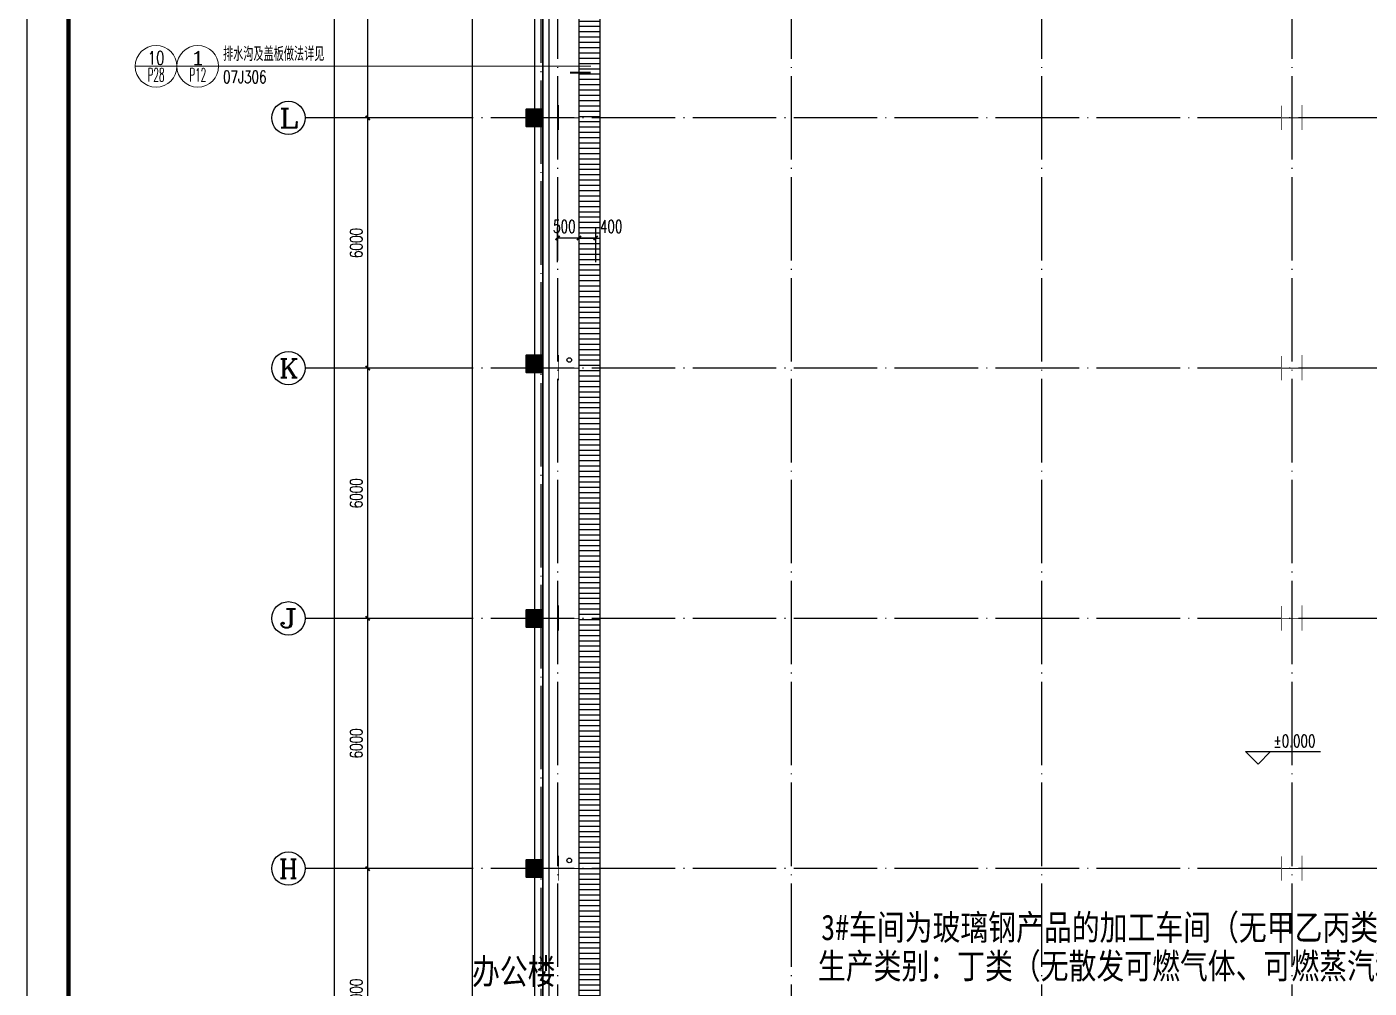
# Model space of a CAD drawing. Extents: x 683431 to 951238, y -788560 to -543702.
# Drawn here: x 683531 to 715704, y -659326 to -636275 of the extents above; entities that cross this region are included whole.
import ezdxf
from ezdxf.enums import TextEntityAlignment as Align

# ---------------------------------------------------------------- set-up
doc = ezdxf.new("R2010")
doc.units = 0
doc.header["$LTSCALE"] = 1000
doc.header["$MEASUREMENT"] = 0
doc.linetypes.add('DOTE', pattern=[2.42, 2, -0.2, 0.02, -0.2])
for name, color, linetype in [('AXIS', 3, 'Continuous'), ('AXIS_TEXT', 7, 'Continuous'), ('COLUMN', 9, 'Continuous'), ('DIM_ELEV', 3, 'Continuous'), ('DIM_SYMB', 3, 'Continuous'), ('DOTE', 1, 'Continuous'), ('GROUND', 2, 'Continuous'), ('PUB_DIM', 3, 'Continuous'), ('PUB_HATCH', 23, 'Continuous'), ('PUB_TEXT', 3, 'Continuous'), ('PUB_TITLE', 4, 'Continuous'), ('RAIL', 163, 'Continuous'), ('WALL', 7, 'Continuous')]:
    doc.layers.add(name, color=color, linetype=linetype)
doc.layers.add('DIM_IDEN', color=3, linetype='Continuous', lineweight=13)
doc.layers.add('柱', color=2, linetype='Continuous', lineweight=35)
doc.styles.add('_TCH_AXIS', font='COMPLEX', dxfattribs={"bigfont": 'GBCBIG'})
doc.styles.add('_TCH_DIM', font='SIMPLEX', dxfattribs={"bigfont": 'GBCBIG'})
doc.styles.add('_TCH_DIM_T3', font='SIMPLEX', dxfattribs={"width": 0.705882, "bigfont": 'GBCBIG'})
doc.styles.add('_TCH_LABEL', font='COMPLEX', dxfattribs={"bigfont": 'GBCBIG'})
doc.styles.add('COMPLEX', font='COMPLEX')
doc.styles.add('宋体(0.8)', font='', dxfattribs={"width": 0.8})
doc.styles.get('宋体(0.8)').set_extended_font_data('SimSun')
doc.dimstyles.new('_TCH_ARCH&&100', dxfattribs={"dimtxt": 297.5, "dimasz": 100, "dimexe": 250, "dimexo": 300, "dimgap": 126.25, "dimtad": 1, "dimdec": 0, "dimzin": 0, "dimdsep": 46, "dimtxsty": '_TCH_DIM_T3', "dimblk": 'ARCHTICK', "dimcen": 0.09, "dimazin": 2, "dimtfac": 1, "dimtdec": 0, "dimtix": 1, "dimtmove": 2, "dimatfit": 3, "dimfxl": 0, "dimtolj": 1, "dimtzin": 0, "dimarcsym": 0})

# ---------------------------------------------------------------- blocks, each defined once
blk = doc.blocks.new('_ArchTick')
at = {"color": 0, "linetype": 'ByBlock', "const_width": 0.4}
blk.add_lwpolyline([(-0.5, -0.5), (0.5, 0.5)], dxfattribs=at)
blk = doc.blocks.new('*D33')
at = {"layer": 'Defpoints', "color": 0}
for p in [(696766, -641337), (696251, -642219), (696766, -642219)]:
    blk.add_point(p, dxfattribs=at)
at = {"layer": 'PUB_DIM', "color": 0, "lineweight": -2}
for p, q in [((696251, -641919), (696251, -641087)), ((696766, -641919), (696766, -641087)), ((696251, -641337), (696766, -641337))]:
    blk.add_line(p, q, dxfattribs=at)
at = {"layer": 'PUB_DIM', "color": 0, "lineweight": -2, "xscale": 100, "yscale": 100, "zscale": 100, "rotation": 180}
blk.add_blockref('_ArchTick', (696251, -641337), dxfattribs=at)
at = {"layer": 'PUB_DIM', "color": 0, "lineweight": -2, "xscale": 100, "yscale": 100, "zscale": 100}
blk.add_blockref('_ArchTick', (696766, -641337), dxfattribs=at)
at = {"layer": 'PUB_DIM', "color": 0, "insert": (696414, -641062), "char_height": 297.5, "attachment_point": 5, "style": '_TCH_DIM_T3'}
blk.add_mtext('\\A1;500', dxfattribs=at)
blk = doc.blocks.new('*D34')
at = {"layer": 'Defpoints', "color": 0}
for p in [(697166, -641337), (696766, -642219), (697166, -642219)]:
    blk.add_point(p, dxfattribs=at)
at = {"layer": 'PUB_DIM', "color": 0, "lineweight": -2}
for p, q in [((696766, -641919), (696766, -641087)), ((697166, -641919), (697166, -641087)), ((696766, -641337), (697166, -641337))]:
    blk.add_line(p, q, dxfattribs=at)
at = {"layer": 'PUB_DIM', "color": 0, "lineweight": -2, "xscale": 100, "yscale": 100, "zscale": 100, "rotation": 180}
blk.add_blockref('_ArchTick', (696766, -641337), dxfattribs=at)
at = {"layer": 'PUB_DIM', "color": 0, "lineweight": -2, "xscale": 100, "yscale": 100, "zscale": 100}
blk.add_blockref('_ArchTick', (697166, -641337), dxfattribs=at)
at = {"layer": 'PUB_DIM', "color": 0, "insert": (697536, -641062), "char_height": 297.5, "attachment_point": 5, "style": '_TCH_DIM_T3'}
blk.add_mtext('\\A1;400', dxfattribs=at)
blk = doc.blocks.new('*D487')
at = {"layer": 'AXIS', "color": 0, "lineweight": -2}
for p, q in [((693901, -656458), (691451, -656458)), ((691701, -662458), (691701, -656458)), ((693901, -662458), (691451, -662458))]:
    blk.add_line(p, q, dxfattribs=at)
at = {"layer": 'Defpoints', "color": 0}
for p in [(691701, -656458), (694201, -656458), (694201, -662458)]:
    blk.add_point(p, dxfattribs=at)
at = {"layer": 'AXIS', "color": 0, "lineweight": -2, "xscale": 100, "yscale": 100, "zscale": 100}
for p, rotation in [((691701, -656458), 90), ((691701, -662458), 270)]:
    blk.add_blockref('_ArchTick', p, dxfattribs=dict(at, rotation=rotation))
at = {"layer": 'AXIS', "color": 0, "insert": (691426, -659458), "char_height": 297.5, "attachment_point": 5, "rotation": 90, "style": '_TCH_DIM_T3'}
blk.add_mtext('\\A1;6000', dxfattribs=at)
blk = doc.blocks.new('*D488')
at = {"layer": 'AXIS', "color": 0, "lineweight": -2}
for p, q in [((693901, -650458), (691451, -650458)), ((691701, -656458), (691701, -650458)), ((693901, -656458), (691451, -656458))]:
    blk.add_line(p, q, dxfattribs=at)
at = {"layer": 'Defpoints', "color": 0}
for p in [(691701, -650458), (694201, -650458), (694201, -656458)]:
    blk.add_point(p, dxfattribs=at)
at = {"layer": 'AXIS', "color": 0, "lineweight": -2, "xscale": 100, "yscale": 100, "zscale": 100}
for p, rotation in [((691701, -650458), 90), ((691701, -656458), 270)]:
    blk.add_blockref('_ArchTick', p, dxfattribs=dict(at, rotation=rotation))
at = {"layer": 'AXIS', "color": 0, "insert": (691426, -653458), "char_height": 297.5, "attachment_point": 5, "rotation": 90, "style": '_TCH_DIM_T3'}
blk.add_mtext('\\A1;6000', dxfattribs=at)
blk = doc.blocks.new('*D489')
at = {"layer": 'AXIS', "color": 0, "lineweight": -2}
for p, q in [((693901, -644458), (691451, -644458)), ((691701, -650458), (691701, -644458)), ((693901, -650458), (691451, -650458))]:
    blk.add_line(p, q, dxfattribs=at)
at = {"layer": 'Defpoints', "color": 0}
for p in [(691701, -644458), (694201, -644458), (694201, -650458)]:
    blk.add_point(p, dxfattribs=at)
at = {"layer": 'AXIS', "color": 0, "lineweight": -2, "xscale": 100, "yscale": 100, "zscale": 100}
for p, rotation in [((691701, -644458), 90), ((691701, -650458), 270)]:
    blk.add_blockref('_ArchTick', p, dxfattribs=dict(at, rotation=rotation))
at = {"layer": 'AXIS', "color": 0, "insert": (691426, -647458), "char_height": 297.5, "attachment_point": 5, "rotation": 90, "style": '_TCH_DIM_T3'}
blk.add_mtext('\\A1;6000', dxfattribs=at)
blk = doc.blocks.new('*D490')
at = {"layer": 'AXIS', "color": 0, "lineweight": -2}
for p, q in [((693901, -638458), (691451, -638458)), ((691701, -644458), (691701, -638458)), ((693901, -644458), (691451, -644458))]:
    blk.add_line(p, q, dxfattribs=at)
at = {"layer": 'Defpoints', "color": 0}
for p in [(691701, -638458), (694201, -638458), (694201, -644458)]:
    blk.add_point(p, dxfattribs=at)
at = {"layer": 'AXIS', "color": 0, "lineweight": -2, "xscale": 100, "yscale": 100, "zscale": 100}
for p, rotation in [((691701, -638458), 90), ((691701, -644458), 270)]:
    blk.add_blockref('_ArchTick', p, dxfattribs=dict(at, rotation=rotation))
at = {"layer": 'AXIS', "color": 0, "insert": (691426, -641458), "char_height": 297.5, "attachment_point": 5, "rotation": 90, "style": '_TCH_DIM_T3'}
blk.add_mtext('\\A1;6000', dxfattribs=at)
blk = doc.blocks.new('*D491')
at = {"layer": 'AXIS', "color": 0, "lineweight": -2}
for p, q in [((693901, -632458), (691451, -632458)), ((691701, -638458), (691701, -632458)), ((693901, -638458), (691451, -638458))]:
    blk.add_line(p, q, dxfattribs=at)
at = {"layer": 'Defpoints', "color": 0}
for p in [(691701, -632458), (694201, -632458), (694201, -638458)]:
    blk.add_point(p, dxfattribs=at)
at = {"layer": 'AXIS', "color": 0, "lineweight": -2, "xscale": 100, "yscale": 100, "zscale": 100}
for p, rotation in [((691701, -632458), 90), ((691701, -638458), 270)]:
    blk.add_blockref('_ArchTick', p, dxfattribs=dict(at, rotation=rotation))
at = {"layer": 'AXIS', "color": 0, "insert": (691426, -635458), "char_height": 297.5, "attachment_point": 5, "rotation": 90, "style": '_TCH_DIM_T3'}
blk.add_mtext('\\A1;6000', dxfattribs=at)
blk = doc.blocks.new('*D493')
at = {"layer": 'AXIS', "color": 0, "lineweight": -2}
for p, q in [((693901, -626458), (690651, -626458)), ((690901, -698458), (690901, -626458)), ((693901, -698458), (690651, -698458))]:
    blk.add_line(p, q, dxfattribs=at)
at = {"layer": 'Defpoints', "color": 0}
for p in [(690901, -626458), (694201, -626458), (694201, -698458)]:
    blk.add_point(p, dxfattribs=at)
at = {"layer": 'AXIS', "color": 0, "lineweight": -2, "xscale": 100, "yscale": 100, "zscale": 100}
for p, rotation in [((690901, -626458), 90), ((690901, -698458), 270)]:
    blk.add_blockref('_ArchTick', p, dxfattribs=dict(at, rotation=rotation))
at = {"layer": 'AXIS', "color": 0, "insert": (690626, -662458), "char_height": 297.5, "attachment_point": 5, "rotation": 90, "style": '_TCH_DIM_T3'}
blk.add_mtext('\\A1;72000', dxfattribs=at)
blk = doc.blocks.new('_AXISO')
blk.add_circle((0, 0), 0.5)
at = {"layer": 'AXIS_TEXT', "style": 'COMPLEX', "width": 1.041667}
blk.add_attdef('A', text='', height=0.56, dxfattribs=at).set_placement((-0.25, -0.28), (0.25, -0.28), align=Align.FIT)
blk = doc.blocks.new('_FZH')
blk.add_lwpolyline([(-0.5, -0.5), (0.5, -0.5), (0.5, 0.5), (-0.5, 0.5)], close=True)
at = {"layer": 'PUB_HATCH'}
blk.add_solid([(-0.5, -0.5), (0.5, -0.5), (-0.5, 0.5), (0.5, 0.5)], dxfattribs=at)

msp = doc.modelspace()

# ---------------------------------------------------------------- hatches: boundary and pattern name
h = msp.add_hatch()
h.set_pattern_fill('ANSI31', color=256, scale=80, angle=495, style=0)
h.set_pattern_definition([(180, (1458051.94, -596257.01), (-6e-14, -127), [])])
h.paths.add_polyline_path([(696766.4, -698458.2), (697266.4, -698458.2), (697266.4, -626458.2), (696766.4, -626458.2)])

# ---------------------------------------------------------------- linework, layer by layer
at = {"ltscale": 0.5}
msp.add_line((697266.4, -626458.2), (697266.4, -698458.2), dxfattribs=at)
msp.add_lwpolyline([(697266.4, -626458.2), (697266.4, -698458.2), (696766.4, -698458.2), (696766.4, -626458.2)])
at = {"ltscale": 10, "const_width": 20}
for points in [[(696278.8, -638732.3), (696278.8, -638147.5)], [(696278.8, -638732.3), (696278.8, -638147.5)], [(696278.8, -638732.3), (696278.8, -638147.5)], [(696278.8, -638734.9), (696278.8, -638150.1)], [(696278.8, -638750.6), (696278.8, -638165.8)], [(696278.8, -638750.9), (696278.8, -638166.1)], [(696766.4, -638750.6), (696766.4, -638165.8)], [(713607.2, -638750.6), (713607.2, -638165.8)], [(714094.8, -638732.3), (714094.8, -638147.5)], [(714094.8, -638732.3), (714094.8, -638147.5)], [(714094.8, -638732.3), (714094.8, -638147.5)], [(714094.8, -638734.9), (714094.8, -638150.1)], [(714094.8, -638750.6), (714094.8, -638165.8)], [(714094.8, -638750.9), (714094.8, -638166.1)], [(696766.4, -638458.2), (696278.8, -638458.2)], [(713607.2, -638458.2), (714094.8, -638458.2)], [(696278.8, -644732.3), (696278.8, -644147.5)], [(696278.8, -644732.3), (696278.8, -644147.5)], [(696278.8, -644732.3), (696278.8, -644147.5)], [(696278.8, -644734.9), (696278.8, -644150.1)], [(696278.8, -644750.6), (696278.8, -644165.8)], [(696278.8, -644750.9), (696278.8, -644166.1)], [(696766.4, -644750.6), (696766.4, -644165.8)], [(713607.2, -644750.6), (713607.2, -644165.8)], [(714094.8, -644732.3), (714094.8, -644147.5)], [(714094.8, -644732.3), (714094.8, -644147.5)], [(714094.8, -644732.3), (714094.8, -644147.5)], [(714094.8, -644734.9), (714094.8, -644150.1)], [(714094.8, -644750.6), (714094.8, -644165.8)], [(714094.8, -644750.9), (714094.8, -644166.1)], [(696766.4, -644458.2), (696278.8, -644458.2)], [(713607.2, -644458.2), (714094.8, -644458.2)], [(696278.8, -650732.3), (696278.8, -650147.5)], [(696278.8, -650732.3), (696278.8, -650147.5)], [(696278.8, -650732.3), (696278.8, -650147.5)], [(696278.8, -650734.9), (696278.8, -650150.1)], [(696278.8, -650750.6), (696278.8, -650165.8)], [(696278.8, -650750.9), (696278.8, -650166.1)], [(696766.4, -650750.6), (696766.4, -650165.8)], [(713607.2, -650750.6), (713607.2, -650165.8)], [(714094.8, -650732.3), (714094.8, -650147.5)], [(714094.8, -650732.3), (714094.8, -650147.5)], [(714094.8, -650732.3), (714094.8, -650147.5)], [(714094.8, -650734.9), (714094.8, -650150.1)], [(714094.8, -650750.6), (714094.8, -650165.8)], [(714094.8, -650750.9), (714094.8, -650166.1)], [(696766.4, -650458.2), (696278.8, -650458.2)], [(713607.2, -650458.2), (714094.8, -650458.2)], [(696278.8, -656732.3), (696278.8, -656147.5)], [(696278.8, -656732.3), (696278.8, -656147.5)], [(696278.8, -656732.3), (696278.8, -656147.5)], [(696278.8, -656734.9), (696278.8, -656150.1)], [(696278.8, -656750.6), (696278.8, -656165.8)], [(696278.8, -656750.9), (696278.8, -656166.1)], [(696766.4, -656750.6), (696766.4, -656165.8)], [(713607.2, -656750.6), (713607.2, -656165.8)], [(714094.8, -656732.3), (714094.8, -656147.5)], [(714094.8, -656732.3), (714094.8, -656147.5)], [(714094.8, -656732.3), (714094.8, -656147.5)], [(714094.8, -656734.9), (714094.8, -656150.1)], [(714094.8, -656750.6), (714094.8, -656165.8)], [(714094.8, -656750.9), (714094.8, -656166.1)], [(696766.4, -656458.2), (696278.8, -656458.2)], [(713607.2, -656458.2), (714094.8, -656458.2)]]:
    msp.add_lwpolyline(points, dxfattribs=at)
at = {"layer": 'AXIS'}
for p, q in [((694201, -638458.2), (690201, -638458.2)), ((694201, -644458.2), (690201, -644458.2)), ((694201, -650458.2), (690201, -650458.2)), ((694201, -656458.2), (690201, -656458.2))]:
    msp.add_line(p, q, dxfattribs=at)
at = {"layer": 'DIM_ELEV'}
for p, q in [((713040.3, -653952.1), (712740.3, -653652.1)), ((712740.3, -653652.1), (714540.3, -653652.1)), ((713040.3, -653952.1), (713340.3, -653652.1))]:
    msp.add_line(p, q, dxfattribs=at)
at = {"layer": 'DIM_IDEN'}
for p, q in [((687127.4, -637221.6), (686127.4, -637221.6)), ((688127.4, -637221.6), (687127.4, -637221.6)), ((691443.3, -637221.6), (688127.4, -637221.6)), ((697048, -637221.6), (691443.3, -637221.6))]:
    msp.add_line(p, q, dxfattribs=at)
at = {"layer": 'DIM_IDEN', "const_width": 50}
msp.add_lwpolyline([(697048, -637371.6), (696548, -637371.6)], dxfattribs=at)
at = {"layer": 'DIM_IDEN'}
for centre in [(686627.4, -637221.6), (687627.4, -637221.6)]:
    msp.add_circle(centre, 500, dxfattribs=at)
at = {"layer": 'DIM_SYMB'}
msp.add_lwpolyline([(694201, -623505.7), (694201, -661694.5), (694411, -661771), (693991, -661845), (694201, -661919.5), (694201, -700108.4)], dxfattribs=at)
at = {"layer": 'DOTE', "linetype": 'DOTE'}
for p, q in [((696251, -625358.2), (696251, -703558.2)), ((701851, -625358.2), (701851, -703558.2)), ((707851, -625358.2), (707851, -703558.2)), ((713851, -625358.2), (713851, -703558.2)), ((695851, -625458.2), (695851, -699458.2)), ((732951, -638458.2), (694201, -638458.2)), ((732951, -644458.2), (694201, -644458.2)), ((732951, -650458.2), (694201, -650458.2)), ((732951, -656458.2), (694201, -656458.2))]:
    msp.add_line(p, q, dxfattribs=at)
at = {"layer": 'GROUND', "color": 0}
msp.add_lwpolyline([(695901, -698658.2), (695901, -626258.2)], dxfattribs=at)
at = {"layer": 'PUB_TITLE'}
msp.add_lwpolyline([(683530.8, -719849.5), (742930.8, -719849.5), (742930.8, -614749.5), (683530.8, -614749.5)], close=True, dxfattribs=at)
at = {"layer": 'PUB_TITLE', "const_width": 100}
msp.add_lwpolyline([(684530.8, -718849.5), (741930.8, -718849.5), (741930.8, -617249.5), (684530.8, -617249.5)], close=True, dxfattribs=at)
at = {"layer": 'RAIL', "color": 0, "ltscale": 0.5}
for p, q in [((695901, -698658.2), (695901, -626258.2)), ((696051, -698658.2), (696051, -626258.2))]:
    msp.add_line(p, q, dxfattribs=at)
at = {"layer": 'RAIL', "ltscale": 0.5}
for centre in [(696531.8, -644262.6), (696531.8, -656262.6)]:
    msp.add_circle(centre, 55, dxfattribs=at)
at = {"layer": 'WALL'}
for p, q in [((695701, -632658.2), (695701, -638258.2)), ((695901, -632658.2), (695901, -638258.2)), ((695701, -638658.2), (695701, -644158.2)), ((695901, -638658.2), (695901, -644158.2)), ((695701, -644558.2), (695701, -650258.2)), ((695901, -644558.2), (695901, -650258.2)), ((695701, -650658.2), (695701, -656258.2)), ((695901, -650658.2), (695901, -656258.2)), ((695701, -656658.2), (695701, -662258.2)), ((695901, -656658.2), (695901, -662258.2))]:
    msp.add_line(p, q, dxfattribs=at)
at = {"layer": '柱', "ltscale": 1}
for points in [[(695901, -638658.2), (695901, -638258.2), (695501, -638258.2), (695501, -638658.2)], [(695901, -644558.2), (695901, -644158.2), (695501, -644158.2), (695501, -644558.2)], [(695901, -650658.2), (695901, -650258.2), (695501, -650258.2), (695501, -650658.2)], [(695901, -656658.2), (695901, -656258.2), (695501, -656258.2), (695501, -656658.2)]]:
    msp.add_lwpolyline(points, close=True, dxfattribs=at)

# ---------------------------------------------------------------- block references
at = {"layer": 'AXIS'}
ref = msp.add_blockref('_AXISO', (689801, -638458.2), dxfattribs=dict(at, xscale=800, yscale=800, zscale=800))
ref.add_attrib('A', 'L', dxfattribs={"layer": 'AXIS_TEXT', "ltscale": 0.5, "height": 452.5, "style": '_TCH_AXIS', "width": 1.4}).set_placement((689574.8, -638684.5), (690027.3, -638684.5), align=Align.FIT)
ref = msp.add_blockref('_AXISO', (689801, -644458.2), dxfattribs=dict(at, xscale=800, yscale=800, zscale=800))
ref.add_attrib('A', 'K', dxfattribs={"layer": 'AXIS_TEXT', "ltscale": 0.5, "height": 452.5, "style": '_TCH_AXIS', "width": 1.105263}).set_placement((689574.8, -644684.5), (690027.3, -644684.5), align=Align.FIT)
ref = msp.add_blockref('_AXISO', (689801, -650458.2), dxfattribs=dict(at, xscale=800, yscale=800, zscale=800))
ref.add_attrib('A', 'J', dxfattribs={"layer": 'AXIS_TEXT', "ltscale": 0.5, "height": 452.5, "style": '_TCH_AXIS', "width": 1.909091}).set_placement((689574.8, -650684.5), (690027.3, -650684.5), align=Align.FIT)
ref = msp.add_blockref('_AXISO', (689801, -656458.2), dxfattribs=dict(at, xscale=800, yscale=800, zscale=800))
ref.add_attrib('A', 'H', dxfattribs={"layer": 'AXIS_TEXT', "ltscale": 0.5, "height": 452.5, "style": '_TCH_AXIS', "width": 1.05}).set_placement((689574.8, -656684.5), (690027.3, -656684.5), align=Align.FIT)
at = {"layer": 'COLUMN', "xscale": 400, "yscale": 400, "zscale": 400}
for p in [(695701, -638458.2), (695701, -644358.2), (695701, -650458.2), (695701, -656458.2)]:
    msp.add_blockref('_FZH', p, dxfattribs=at)

# ---------------------------------------------------------------- texts
at = {"layer": 'PUB_TEXT', "style": '_TCH_LABEL'}
for s, height, width, p, p2 in [('10', 321.99, 0.905172, (686426.2, -637181.4), (686828.7, -637181.4)), ('1', 322, 2.916667, (687426.2, -637181.4), (687828.7, -637181.4)), ('P28', 321.99, 0.46875, (686426.2, -637583.9), (686828.7, -637583.9)), ('P12', 321.99, 0.514706, (687426.2, -637583.9), (687828.7, -637583.9))]:
    msp.add_text(s, height=height, dxfattribs=dict(at, width=width)).set_placement(p, p2, align=Align.FIT)
at = {"layer": 'PUB_TEXT', "style": '_TCH_DIM'}
msp.add_text('排水沟及盖板做法详见', height=337.59, dxfattribs=at).set_placement((688232.4, -637094.3))
at = {"layer": 'PUB_TEXT'}
for s, height, style, width, p in [('07J306', 297.5, '_TCH_DIM', 0.705882, (688232.4, -637624.1)), ('%%P0.000', 297.5, '_TCH_DIM', 0.705882, (713410.3, -653547.1)), ('3#车间为玻璃钢产品的加工车间（无甲乙丙类气体液体使用）', 611.772, '宋体(0.8)', 0.8, (702570.5, -658173.6, 0.4)), ('办公楼', 611.77, '宋体(0.8)', 0.8, (694201, -659232.9)), ('生产类别：丁类（无散发可燃气体、可燃蒸汽和无粉尘、纤', 611.772, '宋体(0.8)', 0.8, (702491, -659100.4, 0.4))]:
    msp.add_text(s, height=height, dxfattribs=dict(at, style=style, width=width)).set_placement(p)

# ---------------------------------------------------------------- dimensions: what is measured, and where the dimension line sits
at = {"layer": 'AXIS'}
for p1, p2, distance, picture, middle in [((694201, -698458.2), (694201, -626458.2), 3300, '*D493', (690626, -662458.2)), ((694201, -638458.2), (694201, -632458.2), 2500, '*D491', (691426, -635458.2)), ((694201, -644458.2), (694201, -638458.2), 2500, '*D490', (691426, -641458.2)), ((694201, -650458.2), (694201, -644458.2), 2500, '*D489', (691426, -647458.2)), ((694201, -656458.2), (694201, -650458.2), 2500, '*D488', (691426, -653458.2)), ((694201, -662458.2), (694201, -656458.2), 2500, '*D487', (691426, -659458.2))]:
    dim = msp.add_aligned_dim(p1=p1, p2=p2, distance=distance, dimstyle='_TCH_ARCH&&100', dxfattribs=at)
    dim.commit()
    dim.dimension.update_dxf_attribs({"geometry": picture, "text_midpoint": middle})
at = {"layer": 'PUB_DIM'}
dim = msp.add_linear_dim(base=(696766.4, -641336.8), p1=(696251, -642219.1), p2=(696766.4, -642219.1), angle=0, text='500', dimstyle='_TCH_ARCH&&100', dxfattribs=at)
dim.commit()
dim.dimension.update_dxf_attribs({"geometry": '*D33', "text_midpoint": (696413.6, -641061.8), "dimtype": 161})
dim = msp.add_linear_dim(base=(697166.4, -641336.8), p1=(696766.4, -642219.1), p2=(697166.4, -642219.1), angle=0, dimstyle='_TCH_ARCH&&100', dxfattribs=at)
dim.commit()
dim.dimension.update_dxf_attribs({"geometry": '*D34', "text_midpoint": (697536.4, -641061.8), "dimtype": 161})

doc.saveas('drawing.dxf')
